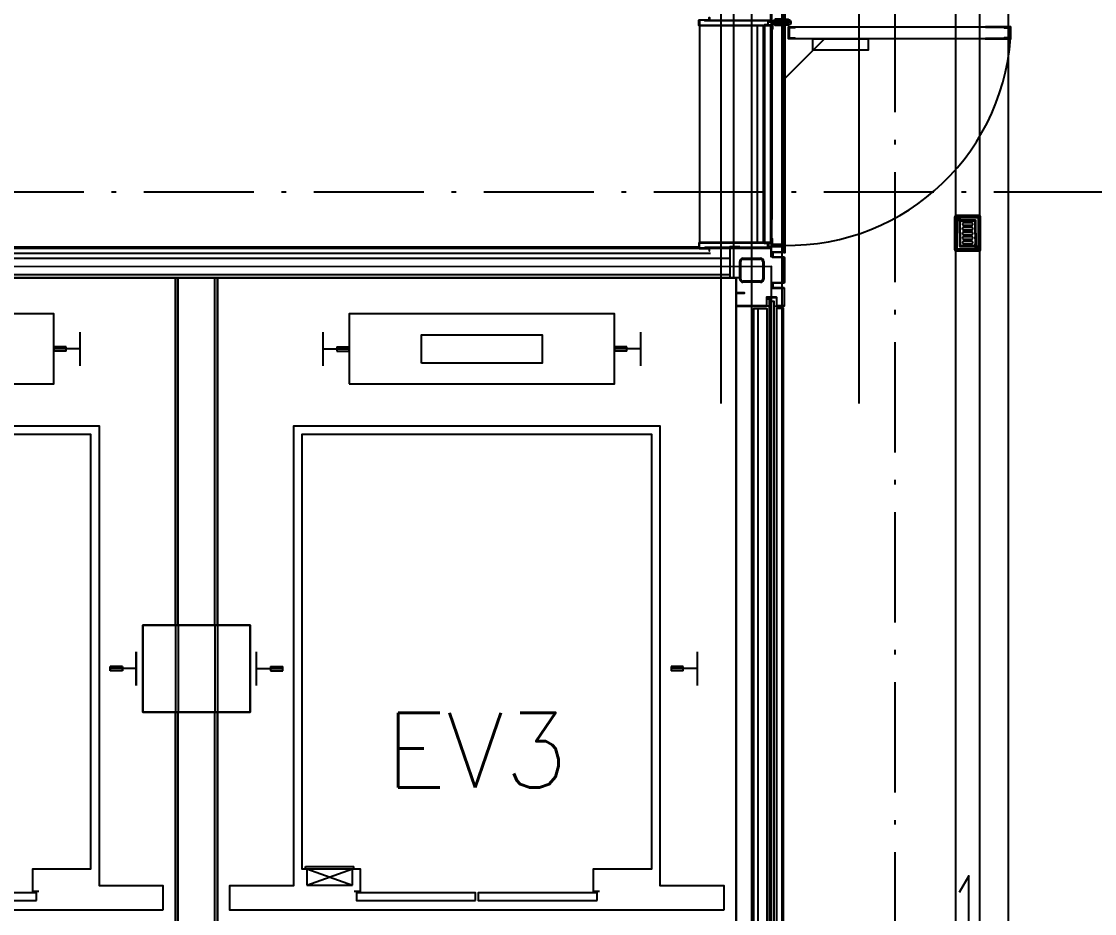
# Model space of a CAD drawing. Extents: x -120222 to -41942, y -19134 to 30932.
# Drawn here: x -72511 to -68061, y 20745 to 24443 of the extents above; entities that cross this region are included whole.
import ezdxf
from ezdxf.enums import TextEntityAlignment as Align

# ---------------------------------------------------------------- set-up
doc = ezdxf.new("R2010")
doc.units = 0
doc.header["$LTSCALE"] = 150
doc.header["$MEASUREMENT"] = 0
doc.linetypes.add('ISO-10______', pattern=[4.699, 3.048, -0.762, 0.127, -0.762])
doc.layers.get('0').update_dxf_attribs({"linetype": 'CONTINUOUS'})
doc.layers.add('____-567', color=7, linetype='CONTINUOUS')
doc.layers.add('____B', color=7, linetype='CONTINUOUS')
doc.styles.get("Standard").update_dxf_attribs({"font": 'txt', "bigfont": 'BIGFONT.SHX'})

# ---------------------------------------------------------------- blocks, each defined once
blk = doc.blocks.new('____-55')
at = {"color": 1, "linetype": 'Continuous'}
for p, q in [((-75954.1, 18913), (-75881.1, 18913)), ((-75967.6, 18826.5), (-75967.6, 18899.5)), ((-75963.1, 18826.5), (-75963.1, 18899.5)), ((-75954.1, 18908.5), (-75881.1, 18908.5)), ((-75872.1, 18899.5), (-75872.1, 18826.5)), ((-75867.6, 18899.5), (-75867.6, 18826.5)), ((-75881.1, 18817.5), (-75954.1, 18817.5)), ((-75881.1, 18813), (-75954.1, 18813))]:
    blk.add_line(p, q, dxfattribs=at)
for centre, radius, start, end in [((-75954.1, 18899.5), 13.5, 90, 180), ((-75881.1, 18899.5), 13.5, 0, 90), ((-75954.1, 18899.5), 9, 90, 180), ((-75881.1, 18899.5), 9, 0, 90), ((-75954.1, 18826.5), 13.5, 180, 270), ((-75954.1, 18826.5), 9, 180, 270), ((-75881.1, 18826.5), 13.5, 270, 0), ((-75881.1, 18826.5), 9, 270, 0)]:
    blk.add_arc(centre, radius, start, end, dxfattribs=at)
blk = doc.blocks.new('____-58')
at = {"color": 2, "linetype": 'Continuous'}
blk.add_line((-75891.6, 15996.5), (-75891.6, 18704.5), dxfattribs=at)
at = {"color": 1, "linetype": 'Continuous'}
blk.add_line((-75825.6, 18714.5), (-75814.1, 18714.5), dxfattribs=at)
blk.add_line((-75825.6, 18714.5), (-75814.1, 18714.5), dxfattribs=at)
blk.add_line((-75825.6, 18714.5), (-75814.1, 18714.5), dxfattribs=at)
blk.add_line((-75825.6, 18714.5), (-75814.1, 18714.5), dxfattribs=at)
at = {"color": 1, "linetype": 'Continuous', "flags": 128}
blk.add_lwpolyline([(-75782.6, 18916), (-75782.6, 18811.5), (-75782.6, 18811.5, -0.414214), (-75784.6, 18809.5), (-75830.6, 18809.5), (-75830.6, 18792.5), (-75832.6, 18792.5), (-75832.6, 18809.5), (-75832.6, 18809.5, -0.414214), (-75830.6, 18811.5), (-75784.6, 18811.5), (-75784.6, 18916), (-75830.6, 18916), (-75830.6, 18916, -0.414214), (-75832.6, 18918), (-75832.6, 18935), (-75830.6, 18935), (-75830.6, 18918), (-75784.6, 18918), (-75784.6, 18918, -0.414214), (-75782.6, 18916)], format="xyb", close=True, dxfattribs=at)
blk.add_lwpolyline([(-75832.6, 18789.5), (-75832.6, 18809.5), (-75834.1, 18809.5), (-75834.1, 18789.5), (-75834.1, 18789.5, 0.414214), (-75832.6, 18788), (-75784.1, 18788), (-75784.1, 18716), (-75814.1, 18716), (-75814.1, 18749.5), (-75814.1, 18749.5, 0.414214), (-75815.6, 18751), (-75855.6, 18751), (-75855.6, 18751, 0.414214), (-75857.1, 18749.5), (-75857.1, 18716), (-75981.1, 18716), (-75981.1, 18768), (-75947.6, 18768), (-75947.6, 18769.5), (-75981.1, 18769.5), (-75981.1, 18769.5, 0.414214), (-75982.6, 18768), (-75982.6, 18716), (-75982.6, 18716, 0.414214), (-75981.1, 18714.5), (-75857.1, 18714.5), (-75857.1, 18714.5, 0.414214), (-75855.6, 18716), (-75855.6, 18749.5), (-75815.6, 18749.5), (-75815.6, 18716), (-75815.6, 18716, 0.414214), (-75814.1, 18714.5), (-75784.1, 18714.5), (-75784.1, 18714.5, 0.414214), (-75782.6, 18716), (-75782.6, 18788), (-75782.6, 18788, 0.414214), (-75784.1, 18789.5), (-75832.6, 18789.5)], format="xyb", dxfattribs=at)
blk.add_lwpolyline([(-75855.6, 18714.5), (-75855.6, 18744.5), (-75845.6, 18744.5), (-75845.6, 18714.5)], close=True, dxfattribs=at)
at = {"color": 2, "linetype": 'Continuous', "flags": 128}
for points in [[(-75835.6, 15966.5), (-75835.6, 18734.5), (-75845.6, 18734.5), (-75845.6, 15966.5)], [(-75835.6, 15966.5), (-75835.6, 18734.5), (-75825.6, 18734.5), (-75825.6, 15966.5)]]:
    blk.add_lwpolyline(points, close=True, dxfattribs=at)
for points in [[(-75855.6, 15996.5), (-75909.6, 15996.5), (-75909.6, 18704.5), (-75855.6, 18704.5), (-75855.6, 15996.5)], [(-75785.6, 15996.5), (-75785.6, 18704.5), (-75815.6, 18704.5), (-75815.6, 15996.5)]]:
    blk.add_lwpolyline(points, dxfattribs=at)
blk = doc.blocks.new('____-78')
at = {"color": 1, "linetype": 'Continuous'}
for p, q in [((-75753.6, 19890.1), (-75780.6, 19890.1)), ((-75767.1, 19876.6), (-75767.1, 19903.6)), ((-76133.6, 19073), (-76133.6, 19876)), ((-75893.6, 19073), (-75893.6, 19876)), ((-75868.6, 19073), (-75868.6, 19876)), ((-75863.6, 19073), (-75863.6, 19876)), ((-75838.6, 19073), (-75838.6, 19877.6)), ((-75616.3, 19821.6), (-75779.6, 19658.4)), ((-76133.6, 18978), (-76133.6, 19073)), ((-75893.6, 18978), (-75893.6, 19073)), ((-75868.6, 18978), (-75868.6, 19073)), ((-75863.6, 18978), (-75863.6, 19073)), ((-75838.6, 18975.8), (-75838.6, 19073))]:
    blk.add_line(p, q, dxfattribs=at)
at = {"color": 1, "linetype": 'Continuous', "flags": 128}
for points in [[(-76112.4, 19899.4), (-75838.5, 19899.4), (-75838.5, 19978.9), (-75836.2, 19978.9), (-75836.2, 19899.4), (-75836.2, 19899.4, -0.414214), (-75838.5, 19897.1), (-76112.4, 19897.1)], [(-75787.2, 19885.1), (-75787.2, 19862.4), (-75789.5, 19862.4), (-75789.5, 19885.1), (-75831.7, 19885.1), (-75831.7, 19862.4), (-75834, 19862.4), (-75834, 19885.1), (-75834, 19885.1, -0.414214), (-75831.7, 19887.4), (-75789.5, 19887.4), (-75789.5, 19887.4, -0.414214), (-75787.2, 19885.1)], [(-75762.1, 19870), (-75739.4, 19870), (-75739.4, 19867.7), (-75762.1, 19867.7), (-75762.1, 19825.5), (-75739.4, 19825.5), (-75739.4, 19823.2), (-75762.1, 19823.2), (-75762.1, 19823.2, -0.414214), (-75764.4, 19825.5), (-75764.4, 19867.7), (-75764.4, 19867.7, -0.414214), (-75762.1, 19870)], [(-74846.9, 19870), (-74870.6, 19870), (-74870.6, 19867.7), (-74846.9, 19867.7), (-74846.9, 19825.5), (-74870.6, 19825.5), (-74870.6, 19823.2), (-74847.9, 19823.2), (-74847.9, 19823.2, 0.334948), (-74844.6, 19825.5), (-74844.6, 19867.7), (-74844.6, 19867.7, 0.414214), (-74846.9, 19870)], [(-76112.4, 18954.6), (-75838.5, 18954.6), (-75838.5, 18920), (-75836.2, 18920), (-75836.2, 18954.6), (-75836.2, 18954.6, 0.414214), (-75838.5, 18956.9), (-76112.4, 18956.9)], [(-75787.2, 18969.9), (-75787.2, 18993.6), (-75789.5, 18993.6), (-75789.5, 18969.9), (-75831.7, 18969.9), (-75831.7, 18993.6), (-75834, 18993.6), (-75834, 18970.9), (-75834, 18970.9, 0.334948), (-75831.7, 18967.6), (-75789.5, 18967.6), (-75789.5, 18967.6, 0.414214), (-75787.2, 18969.9)]]:
    blk.add_lwpolyline(points, format="xyb", close=True, dxfattribs=at)
for points in [[(-75836.2, 19966, 0.414214), (-75834.6, 19964.4), (-75784.2, 19964.4), (-75784.2, 19893.6), (-75849.6, 19893.6), (-75849.6, 19893.6, 0.414214), (-75851.2, 19892), (-75851.2, 19880.2), (-75864.6, 19880.2), (-75864.6, 19878.2), (-75851.2, 19878.2), (-75851.2, 19878.2, 0.365938), (-75849.6, 19880.2), (-75849.6, 19892), (-75784.2, 19892), (-75784.2, 19892, 0.414214), (-75782.6, 19893.6), (-75782.6, 19964.4), (-75782.6, 19964.4, 0.414214), (-75784.2, 19966), (-75834.6, 19966), (-75834.6, 19986), (-75836.2, 19986), (-75836.2, 19966)], [(-75849.6, 19878.2), (-75849.6, 19880.2), (-75840.2, 19880.2), (-75840.2, 19880.2, -0.761905), (-75840.2, 19876), (-76135, 19876), (-76135, 19876, -0.414214), (-76136.6, 19877.6), (-76136.6, 19899.4), (-76136.6, 19899.4, -0.414214), (-76135, 19901), (-76094.6, 19901), (-76094.6, 19911), (-76093, 19911), (-76093, 19901), (-76093, 19901, -0.414214), (-76094.6, 19899.4), (-76135, 19899.4), (-76135, 19878.2), (-75840.2, 19878.2)], [(-75835.6, 19073), (-75835.6, 19887.4), (-75835.6, 19887.4, -0.414214), (-75834, 19889), (-75810.6, 19889), (-75810.6, 19887.4), (-75834, 19887.4), (-75834, 19073)], [(-75776.2, 19884.9), (-75777, 19884.4), (-75777, 19884.4, -0.740944), (-75762, 19900.4, -0.740944), (-75765.5, 19878.7), (-75780.3, 19876.6), (-75821.1, 19876.6), (-75821.1, 19882.1), (-75781.4, 19882.1), (-75774.8, 19883)], [(-75787.2, 19073), (-75787.2, 19887.4), (-75810.6, 19887.4), (-75810.6, 19889), (-75787.2, 19889), (-75787.2, 19889, -0.414214), (-75785.6, 19887.4), (-75785.6, 19073)], [(-74950, 19870), (-75764.4, 19870), (-75764.4, 19846.6), (-75766, 19846.6), (-75766, 19870), (-75766, 19870, -0.414214), (-75764.4, 19871.6), (-74950, 19871.6)], [(-74950, 19821.6), (-75764.4, 19821.6), (-75764.4, 19821.6, -0.414214), (-75766, 19823.2), (-75766, 19846.6), (-75764.4, 19846.6), (-75764.4, 19823.2), (-74950, 19823.2)], [(-74950, 19821.6), (-74844.6, 19821.6), (-74844.6, 19821.6, 0.414214), (-74843, 19823.2), (-74843, 19846.6), (-74844.6, 19846.6), (-74844.6, 19823.2), (-74949, 19823.2)], [(-74949, 19870), (-74844.6, 19870), (-74844.6, 19846.6), (-74843, 19846.6), (-74843, 19870), (-74843, 19870, 0.414214), (-74844.6, 19871.6), (-74949, 19871.6)], [(-75835.6, 19073), (-75835.6, 18967.6), (-75835.6, 18967.6, 0.414214), (-75834, 18966), (-75810.6, 18966), (-75810.6, 18967.6), (-75834, 18967.6), (-75834, 19072)], [(-75787.2, 19072), (-75787.2, 18967.6), (-75810.6, 18967.6), (-75810.6, 18966), (-75787.2, 18966), (-75787.2, 18966, 0.414214), (-75785.6, 18967.6), (-75785.6, 19072)], [(-75849.6, 18975.8), (-75849.6, 18973.8), (-75840.2, 18973.8), (-75840.2, 18973.8, 0.761905), (-75840.2, 18978), (-76135, 18978), (-76135, 18978, 0.414214), (-76136.6, 18976.4), (-76136.6, 18954.6), (-76136.6, 18954.6, 0.414214), (-76135, 18953), (-76094.6, 18953), (-76094.6, 18943), (-76093, 18943), (-76093, 18953), (-76093, 18953, 0.414214), (-76094.6, 18954.6), (-76135, 18954.6), (-76135, 18975.8), (-75840.2, 18975.8)], [(-75836.2, 18937, -0.414214), (-75834.6, 18938.6), (-75784.2, 18938.6), (-75784.2, 18960.4), (-75849.6, 18960.4), (-75849.6, 18960.4, -0.414214), (-75851.2, 18962), (-75851.2, 18973.8), (-75864.6, 18973.8), (-75864.6, 18975.8), (-75851.2, 18975.8), (-75851.2, 18975.8, -0.365938), (-75849.6, 18973.8), (-75849.6, 18962), (-75784.2, 18962), (-75784.2, 18962, -0.414214), (-75782.6, 18960.4), (-75782.6, 18938.6), (-75782.6, 18938.6, -0.414214), (-75784.2, 18937), (-75834.6, 18937), (-75834.6, 18918), (-75836.2, 18918), (-75836.2, 18937)]]:
    blk.add_lwpolyline(points, format="xyb", dxfattribs=at)
for points in [[(-75779.6, 19073), (-75779.6, 19966), (-75784.9, 19966)], [(-75828.2, 19898.1), (-75828.2, 19893.6), (-75784.2, 19893.6), (-75784.2, 19898.1), (-75828.2, 19898.1), (-75784.2, 19893.6)], [(-75765.5, 19901.5), (-75781.1, 19903.6), (-75821.1, 19903.6), (-75821.1, 19898.1), (-75781.4, 19898.1), (-75774.8, 19897.2)], [(-75784.9, 18937), (-75779.6, 18937), (-75779.6, 19072)]]:
    blk.add_lwpolyline(points, dxfattribs=at)
for points in [[(-75830.6, 19882.5), (-75830.6, 19884.8), (-75790.6, 19884.8), (-75790.6, 19882.5)], [(-75664.5, 19775.6), (-75664.5, 19821.6), (-75435.5, 19821.6), (-75435.5, 19775.6)]]:
    blk.add_lwpolyline(points, close=True, dxfattribs=at)
at = {"color": 1, "linetype": 'Continuous'}
blk.add_circle((-75767.1, 19890.1), 10.5, dxfattribs=at)
blk.add_arc((-75767.1, 19890.1), 924.3, 268.8531, 358.8531, dxfattribs=at)
blk = doc.blocks.new('____-84')
at = {"color": 1, "linetype": 'Continuous'}
for p, q in [((-78469.6, 17281.5), (-78469.6, 17141.5)), ((-78526.6, 17221), (-78577.6, 17221)), ((-78577.6, 17221), (-78577.6, 17202)), ((-78526.6, 17202), (-78526.6, 17221)), ((-78469.6, 17211.5), (-78577.6, 17211.5)), ((-78526.6, 17202), (-78577.6, 17202))]:
    blk.add_line(p, q, dxfattribs=at)
blk = doc.blocks.new('____-86')
at = {"color": 1, "linetype": 'Continuous'}
for p, q in [((-78703.6, 18606.5), (-78703.6, 18466.5)), ((-78760.6, 18546), (-78811.6, 18546)), ((-78811.6, 18546), (-78811.6, 18527)), ((-78703.6, 18536.5), (-78811.6, 18536.5)), ((-78760.6, 18527), (-78811.6, 18527)), ((-78760.6, 18527), (-78760.6, 18546))]:
    blk.add_line(p, q, dxfattribs=at)
blk = doc.blocks.new('____-87')
at = {"color": 1, "linetype": 'Continuous'}
for p, q in [((-77970.6, 17141.5), (-77970.6, 17281.5)), ((-77913.6, 17221), (-77862.6, 17221)), ((-77913.6, 17221), (-77913.6, 17202)), ((-77862.6, 17202), (-77862.6, 17221)), ((-77970.6, 17211.5), (-77862.6, 17211.5)), ((-77913.6, 17202), (-77862.6, 17202))]:
    blk.add_line(p, q, dxfattribs=at)
blk = doc.blocks.new('____-88')
at = {"color": 1, "linetype": 'Continuous'}
for p, q in [((-76144.6, 17281.5), (-76144.6, 17141.5)), ((-76201.6, 17221), (-76252.6, 17221)), ((-76252.6, 17221), (-76252.6, 17202)), ((-76201.6, 17202), (-76201.6, 17221)), ((-76144.6, 17211.5), (-76252.6, 17211.5)), ((-76201.6, 17202), (-76252.6, 17202))]:
    blk.add_line(p, q, dxfattribs=at)
blk = doc.blocks.new('____-89')
at = {"color": 1, "linetype": 'Continuous'}
for p, q in [((-77694.6, 18466.5), (-77694.6, 18606.5)), ((-77694.6, 18536.5), (-77586.6, 18536.5)), ((-77637.6, 18546), (-77586.6, 18546)), ((-77637.6, 18546), (-77637.6, 18527)), ((-77637.6, 18527), (-77586.6, 18527)), ((-77586.6, 18527), (-77586.6, 18546))]:
    blk.add_line(p, q, dxfattribs=at)
blk = doc.blocks.new('____-90')
at = {"color": 1, "linetype": 'Continuous'}
for p, q in [((-76378.6, 18606.5), (-76378.6, 18466.5)), ((-76435.6, 18546), (-76486.6, 18546)), ((-76486.6, 18546), (-76486.6, 18527)), ((-76378.6, 18536.5), (-76486.6, 18536.5)), ((-76435.6, 18527), (-76486.6, 18527)), ((-76435.6, 18527), (-76435.6, 18546))]:
    blk.add_line(p, q, dxfattribs=at)
blk = doc.blocks.new('____-91')
at = {"color": 1, "linetype": 'Continuous'}
for p, q in [((-77970.6, 17141.5), (-77970.6, 17281.5)), ((-77913.6, 17221), (-77862.6, 17221)), ((-77913.6, 17221), (-77913.6, 17202)), ((-77862.6, 17202), (-77862.6, 17221)), ((-77970.6, 17211.5), (-77862.6, 17211.5)), ((-77913.6, 17202), (-77862.6, 17202))]:
    blk.add_line(p, q, dxfattribs=at)
blk = doc.blocks.new('____-92')
at = {"color": 1, "linetype": 'Continuous'}
for p, q in [((-78469.6, 17141.5), (-78469.6, 17281.5)), ((-78526.6, 17221), (-78577.6, 17221)), ((-78577.6, 17202), (-78577.6, 17221)), ((-78526.6, 17221), (-78526.6, 17202)), ((-78469.6, 17211.5), (-78577.6, 17211.5)), ((-78526.6, 17202), (-78577.6, 17202))]:
    blk.add_line(p, q, dxfattribs=at)
blk = doc.blocks.new('____-96')
at = {"color": 1, "linetype": 'Continuous'}
for p, q in [((-82782.6, 18831.5), (-75982.6, 18831.5)), ((-78307.6, 17391.5), (-78307.6, 18831.5)), ((-78307.6, 18831.5), (-78307.6, 16041.5)), ((-78296.6, 17391.5), (-78296.6, 18831.5)), ((-78143.6, 17391.5), (-78143.6, 18831.5)), ((-78132.6, 17391.5), (-78132.6, 18831.5)), ((-78132.6, 18831.5), (-78132.6, 16041.5)), ((-75982.6, 18831.5), (-75982.6, 16041.5)), ((-78307.6, 17391.5), (-78307.6, 17031.5)), ((-78296.6, 17391.5), (-78296.6, 17031.5)), ((-78143.6, 17391.5), (-78143.6, 17031.5)), ((-78132.6, 17391.5), (-78132.6, 17031.5)), ((-78307.6, 16041.5), (-78307.6, 17031.5)), ((-78296.6, 16041.5), (-78296.6, 17031.5)), ((-78143.6, 16041.5), (-78143.6, 17031.5)), ((-78132.6, 16041.5), (-78132.6, 17031.5)), ((-78657.6, 16381.5), (-78657.6, 16381.5)), ((-78657.6, 16381.5), (-78657.6, 16381.5)), ((-78657.6, 16381.5), (-78657.6, 16381.5)), ((-78657.6, 16381.5), (-78657.6, 16381.5)), ((-78657.6, 16381.5), (-78657.6, 16381.5)), ((-77767.6, 16381.5), (-77767.6, 16391.5)), ((-77767.6, 16391.5), (-77567.6, 16391.5)), ((-77762.6, 16381.5), (-77762.6, 16313.5)), ((-77762.6, 16313.5), (-77572.6, 16381.5)), ((-77762.6, 16381.5), (-77572.6, 16313.5)), ((-77572.6, 16313.5), (-77572.6, 16381.5)), ((-77567.6, 16381.5), (-77567.6, 16391.5)), ((-76332.6, 16381.5), (-76332.6, 16381.5)), ((-76332.6, 16381.5), (-76332.6, 16381.5)), ((-76332.6, 16381.5), (-76332.6, 16381.5)), ((-76332.6, 16381.5), (-76332.6, 16381.5)), ((-76332.6, 16381.5), (-76332.6, 16381.5)), ((-77762.6, 16313.5), (-77572.6, 16313.5))]:
    blk.add_line(p, q, dxfattribs=at)
at = {"color": 1, "linetype": 'Continuous', "flags": 128}
for points in [[(-82782.6, 16041.5), (-82782.6, 18831.5), (-75982.6, 18831.5), (-75982.6, 16041.5)], [(-79911.6, 18391.5), (-78811.6, 18391.5), (-78811.6, 18681.5), (-79911.6, 18681.5)], [(-77586.6, 18391.5), (-76486.6, 18391.5), (-76486.6, 18681.5), (-77586.6, 18681.5)], [(-77286.6, 18477.5), (-77286.6, 18595.5), (-76786.6, 18595.5), (-76786.6, 18477.5)], [(-78357.6, 16211.5), (-78357.6, 16311.5), (-78622.6, 16311.5), (-78622.6, 18216.5), (-80142.6, 18216.5), (-80142.6, 16311.5), (-80407.6, 16311.5), (-80407.6, 16211.5)], [(-76032.6, 16211.5), (-76032.6, 16311.5), (-76297.6, 16311.5), (-76297.6, 18216.5), (-77817.6, 18216.5), (-77817.6, 16311.5), (-78082.6, 16311.5), (-78082.6, 16211.5)], [(-78442.6, 17031.5), (-77997.6, 17031.5), (-77997.6, 17391.5), (-78442.6, 17391.5)], [(-77997.6, 17031.5), (-78442.6, 17031.5), (-78442.6, 17391.5), (-77997.6, 17391.5)], [(-78883.6, 16250.5), (-78883.6, 16282.5), (-79377.6, 16282.5), (-79377.6, 16250.5)], [(-77062.6, 16250.5), (-77062.6, 16282.5), (-77556.6, 16282.5), (-77556.6, 16250.5)], [(-76558.6, 16250.5), (-76558.6, 16282.5), (-77052.6, 16282.5), (-77052.6, 16250.5)]]:
    blk.add_lwpolyline(points, close=True, dxfattribs=at)
for points in [[(-78873.6, 16288.5), (-78898.6, 16288.5), (-78898.6, 16381.5), (-78657.6, 16381.5), (-78657.6, 18181.5), (-80107.6, 18181.5), (-80107.6, 16381.5), (-79866.6, 16381.5), (-79866.6, 16288.5), (-79891.6, 16288.5)], [(-76548.6, 16288.5), (-76573.6, 16288.5), (-76573.6, 16381.5), (-76332.6, 16381.5), (-76332.6, 18181.5), (-77782.6, 18181.5), (-77782.6, 16381.5), (-77541.6, 16381.5), (-77541.6, 16288.5), (-77566.6, 16288.5)]]:
    blk.add_lwpolyline(points, dxfattribs=at)
at = {"color": 1}
for name in ['____-86', '____-89', '____-90', '____-84', '____-92', '____-87', '____-91', '____-88']:
    blk.add_blockref(name, (0, 0), dxfattribs=at)
blk = doc.blocks.new('____-117')
at = {"color": 1, "linetype": 'Continuous'}
for p, q in [((-76139.6, 18959), (-80676.6, 18959)), ((-76139.6, 18959), (-76139.6, 18953)), ((-76092.6, 18953), (-82912.6, 18953)), ((-76088.6, 18932), (-82912.6, 18932)), ((-76007.6, 18911), (-82912.6, 18911)), ((-76007.6, 18844), (-82912.6, 18844)), ((-76007.6, 18831.5), (-82826.6, 18831.5))]:
    blk.add_line(p, q, dxfattribs=at)
at = {"color": 1, "linetype": 'Continuous', "flags": 128}
blk.add_lwpolyline([(-75967.6, 18831.1), (-76007.6, 18831.1), (-76007.6, 18961.4), (-75967.6, 18961.4)], dxfattribs=at)
blk = doc.blocks.new('____-118')
at = {"color": 2, "linetype": 'Continuous'}
for p, q in [((-74974.6, 19089.5), (-75070.6, 19089.5)), ((-75075.6, 18947.5), (-75075.6, 19084.5)), ((-75072.9, 19081), (-75072.9, 18951)), ((-75072.1, 19081), (-75072.1, 18951)), ((-75068.1, 19081), (-75068.1, 18951)), ((-75067.6, 19066), (-75067.6, 19081)), ((-74978.1, 19086), (-75067.1, 19086)), ((-74978.1, 19082), (-75067.1, 19082)), ((-75067.1, 19077.5), (-75067.1, 18954.5)), ((-75067.1, 19065.5), (-75067.1, 19022.3)), ((-74978.1, 19086.9), (-75067, 19086.9)), ((-75067, 19081.6), (-75052.1, 19081.6)), ((-75066.5, 19074), (-75053.7, 19074)), ((-74981.1, 19080.5), (-75064.1, 19080.5)), ((-75058.8, 19069), (-75064, 19078)), ((-75057.1, 19070), (-75062.3, 19079)), ((-75060.6, 19079.9), (-75060.6, 19067.5)), ((-75057.1, 19016), (-75057.1, 19065.2)), ((-75057.1, 19059.5), (-75055.3, 19059.2)), ((-75057.1, 19048.5), (-75055.3, 19048.8)), ((-75054.1, 19050.3), (-75054.1, 19057.7)), ((-75053.1, 19080.6), (-75053.1, 19080.5)), ((-75053.1, 19016), (-75053.1, 19062.9)), ((-74991.1, 19070.5), (-75052.1, 19070.5)), ((-74993, 19081.1), (-75051.6, 19081.1)), ((-74995.1, 19066.5), (-75049.6, 19066.5)), ((-75043.6, 19057), (-75043.6, 19051)), ((-75003.6, 19059), (-75041.6, 19059)), ((-75041.6, 19049), (-75003.6, 19049)), ((-75033.1, 19070.5), (-75032.7, 19068.8)), ((-75031.3, 19067.5), (-75023.8, 19067.5)), ((-75022.1, 19070.5), (-75022.4, 19068.8)), ((-75011.1, 19070.5), (-75010.7, 19068.8)), ((-75001.8, 19067.5), (-75009.3, 19067.5)), ((-75001.6, 19051), (-75001.6, 19057)), ((-75000.1, 19070.5), (-75000.4, 19068.8)), ((-74992.5, 19081.6), (-74978.1, 19081.6)), ((-74992.2, 19080.8), (-74992, 19080.5)), ((-74992.1, 19016), (-74992.1, 19063.5)), ((-74991.8, 19081.3), (-74991, 19080.5)), ((-74991.1, 19050.3), (-74991.1, 19057.7)), ((-74988.1, 19059.5), (-74989.8, 19059.2)), ((-74988.1, 19048.5), (-74989.8, 19048.8)), ((-74988.1, 19016), (-74988.1, 19067.5)), ((-74978.1, 18954.5), (-74978.1, 19077.5)), ((-74978.1, 19067.6), (-74977.8, 19067.3)), ((-74978, 19066.1), (-74978, 19022.3)), ((-74977.5, 19066.6), (-74977.5, 19081)), ((-74977.1, 19081), (-74977.1, 18951)), ((-74973.1, 19081), (-74973.1, 18951)), ((-74972.2, 19081), (-74972.2, 18951)), ((-74969.6, 18947.5), (-74969.6, 19084.5)), ((-75067.1, 18966), (-75067.1, 19009.7)), ((-75057.1, 19040.5), (-75055.3, 19040.2)), ((-75057.1, 19029.5), (-75055.3, 19029.8)), ((-75057.1, 19021.5), (-75055.3, 19021.2)), ((-75057.1, 19016), (-75057.1, 18964.5)), ((-75057.1, 19010.5), (-75055.3, 19010.8)), ((-75057.1, 19002.5), (-75055.3, 19002.2)), ((-75054.1, 19038.7), (-75054.1, 19031.3)), ((-75054.1, 19019.7), (-75054.1, 19016)), ((-75054.1, 19016), (-75054.1, 19012.3)), ((-75054.1, 19000.7), (-75054.1, 18993.3)), ((-75053.1, 19016), (-75053.1, 18968.5)), ((-75043.6, 19038), (-75043.6, 19032)), ((-75043.6, 19019), (-75043.6, 19016)), ((-75043.6, 19016), (-75043.6, 19013)), ((-75043.6, 19000), (-75043.6, 18994)), ((-75003.6, 19040), (-75041.6, 19040)), ((-75041.6, 19030), (-75003.6, 19030)), ((-75003.6, 19021), (-75041.6, 19021)), ((-75041.6, 19011), (-75003.6, 19011)), ((-75003.6, 19002), (-75041.6, 19002)), ((-75001.6, 19032), (-75001.6, 19038)), ((-75001.6, 19016), (-75001.6, 19019)), ((-75001.6, 19013), (-75001.6, 19016)), ((-75001.6, 18994), (-75001.6, 19000)), ((-74992.1, 19016), (-74992.1, 18969.1)), ((-74991.1, 19031.3), (-74991.1, 19038.7)), ((-74991.1, 19016), (-74991.1, 19019.7)), ((-74991.1, 19012.3), (-74991.1, 19016)), ((-74991.1, 18993.3), (-74991.1, 19000.7)), ((-74988.1, 19040.5), (-74989.8, 19040.2)), ((-74988.1, 19029.5), (-74989.8, 19029.8)), ((-74988.1, 19021.5), (-74989.8, 19021.2)), ((-74988.1, 19010.5), (-74989.8, 19010.8)), ((-74988.1, 19002.5), (-74989.8, 19002.2)), ((-74988.1, 19016), (-74988.1, 18966.8)), ((-74978, 18966.5), (-74978, 19009.7)), ((-75067.6, 18965.4), (-75067.6, 18951.1)), ((-75067.1, 18964.5), (-75067.3, 18964.7)), ((-75057.1, 18991.5), (-75055.3, 18991.8)), ((-75057.1, 18983.5), (-75055.3, 18983.2)), ((-75057.1, 18972.5), (-75055.3, 18972.8)), ((-75054.1, 18981.7), (-75054.1, 18974.3)), ((-74993, 18961.5), (-75054.1, 18961.5)), ((-75050.1, 18965.5), (-74995.5, 18965.5)), ((-75045.1, 18961.5), (-75044.7, 18963.3)), ((-75043.6, 18981), (-75043.6, 18975)), ((-75043.3, 18964.5), (-75035.8, 18964.5)), ((-75041.6, 18992), (-75003.6, 18992)), ((-75003.6, 18983), (-75041.6, 18983)), ((-75041.6, 18973), (-75003.6, 18973)), ((-75034.1, 18961.5), (-75034.4, 18963.3)), ((-75023.1, 18961.5), (-75022.7, 18963.3)), ((-75013.8, 18964.5), (-75021.3, 18964.5)), ((-75012.1, 18961.5), (-75012.4, 18963.3)), ((-75001.6, 18975), (-75001.6, 18981)), ((-74978.7, 18958), (-74991.3, 18958)), ((-74991.1, 18981.7), (-74991.1, 18974.3)), ((-74988.1, 18991.5), (-74989.8, 18991.8)), ((-74988.1, 18983.5), (-74989.8, 18983.2)), ((-74988.1, 18972.5), (-74989.8, 18972.8)), ((-74982.8, 18953.1), (-74988, 18962)), ((-74981.1, 18954.1), (-74986.3, 18963)), ((-74984.6, 18952), (-74984.6, 18964.7)), ((-74977.5, 18966), (-74977.5, 18951.1)), ((-74974.6, 18942.5), (-75070.6, 18942.5)), ((-74978.1, 18950), (-75067.1, 18950)), ((-74978.1, 18946), (-75067.1, 18946)), ((-75052.6, 18950.5), (-75067, 18950.5)), ((-74978.1, 18945.1), (-75067, 18945.1)), ((-75064.1, 18951.5), (-74981.1, 18951.5)), ((-75053.4, 18950.7), (-75054.1, 18951.5)), ((-75052.9, 18951.2), (-75053.2, 18951.5)), ((-74993.5, 18950.9), (-75052.2, 18950.9)), ((-74978.1, 18950.5), (-74993.1, 18950.5)), ((-74992.1, 18951.5), (-74992.1, 18951.5))]:
    blk.add_line(p, q, dxfattribs=at)
at = {"color": 1, "linetype": 'Continuous', "flags": 128}
for points in [[(-75877.6, 6306), (-74972.6, 6306), (-74972.6, 20986)], [(-75072.6, 19946), (-75072.6, 19266), (-75072.6, 18766), (-75072.6, 9666), (-75072.6, 9166), (-75072.6, 8826)], [(-75018.1, 15953.1), (-75018.1, 16353.1), (-75058.1, 16283.8)]]:
    blk.add_lwpolyline(points, dxfattribs=at)
at = {"color": 2, "linetype": 'Continuous'}
for centre in [(-75060.6, 19074), (-74984.6, 18958)]:
    blk.add_circle(centre, 5.25, dxfattribs=at)
for centre, radius, start, end in [((-75070.6, 19084.5), 5, 90, 180), ((-74974.6, 19084.5), 5, 0, 90), ((-75067, 19081), 5.9, 90, 180), ((-75067.1, 19081), 5, 90, 180), ((-75067.1, 19081), 1, 90, 180), ((-75067, 19081), 0.6, 90, 180), ((-75066.6, 19066), 1, 115.9409, 180), ((-75064.1, 19077.5), 3, 90, 180), ((-75066.1, 19065.5), 1, 159.2148, 180.0598), ((-75060.6, 19073.5), 9, 292.8854, 340.5288), ((-75055.6, 19057.7), 1.5, 0, 80), ((-75055.6, 19050.3), 1.5, 280, 0), ((-75052.1, 19080.6), 1, 90, 180), ((-75060.6, 19073.5), 13, 305.2344, 327.421), ((-75051.6, 19080.1), 1, 90, 155.2518), ((-75041.6, 19057), 2, 90, 180), ((-75041.6, 19051), 2, 180, 270), ((-75031.3, 19069), 1.5, 190, 270), ((-75023.8, 19069), 1.5, 270, 350), ((-75009.3, 19069), 1.5, 190, 270), ((-75003.6, 19057), 2, 0, 90), ((-75003.6, 19051), 2, 270, 0), ((-75001.8, 19069), 1.5, 270, 350), ((-74995.1, 19063.5), 3, 0, 90), ((-74993, 19080.1), 1, 44.8823, 90), ((-74992.5, 19080.6), 1, 45, 90), ((-74991.1, 19067.5), 3, 0, 90), ((-74989.6, 19057.7), 1.5, 100, 180), ((-74989.6, 19050.3), 1.5, 180, 260), ((-74981.1, 19077.5), 3, 0, 90), ((-74978.1, 19081), 5.9, 0, 90), ((-74978.1, 19081), 5, 0, 90), ((-74978.1, 19081), 1, 0, 90), ((-74978.1, 19081), 0.6, 0, 90), ((-74979, 19066.1), 1, 359.9402, 20.884), ((-74978.5, 19066.6), 1, 0, 45), ((-75022.6, 19016), 45, 171.7702, 171.9504), ((-75022.6, 19016), 45, 188.0496, 188.2298), ((-75055.6, 19038.7), 1.5, 0, 80), ((-75055.6, 19031.3), 1.5, 280, 0), ((-75055.6, 19019.7), 1.5, 0, 80), ((-75055.6, 19012.3), 1.5, 280, 0), ((-75055.6, 19000.7), 1.5, 0, 80), ((-75041.6, 19038), 2, 90, 180), ((-75041.6, 19032), 2, 180, 270), ((-75041.6, 19019), 2, 90, 180), ((-75041.6, 19013), 2, 180, 270), ((-75041.6, 19000), 2, 90, 180), ((-75003.6, 19038), 2, 0, 90), ((-75003.6, 19032), 2, 270, 0), ((-75003.6, 19019), 2, 0, 90), ((-75003.6, 19013), 2, 270, 0), ((-75003.6, 19000), 2, 0, 90), ((-74989.6, 19038.7), 1.5, 100, 180), ((-74989.6, 19031.3), 1.5, 180, 260), ((-74989.6, 19019.7), 1.5, 100, 180), ((-74989.6, 19012.3), 1.5, 180, 260), ((-74989.6, 19000.7), 1.5, 100, 180), ((-75022.6, 19016), 45, 8.0496, 8.2298), ((-75022.6, 19016), 45, 351.7702, 351.9504), ((-75066.6, 18965.4), 1, 180, 225), ((-75066.1, 18966), 1, 179.9402, 200.884), ((-75064.1, 18954.5), 3, 180, 270), ((-75054.1, 18964.5), 3, 180, 270), ((-75055.6, 18993.3), 1.5, 280, 0), ((-75055.6, 18981.7), 1.5, 0, 80), ((-75055.6, 18974.3), 1.5, 280, 0), ((-75050.1, 18968.5), 3, 180, 270), ((-75043.3, 18963), 1.5, 90, 170), ((-75041.6, 18994), 2, 180, 270), ((-75041.6, 18981), 2, 90, 180), ((-75041.6, 18975), 2, 180, 270), ((-75035.8, 18963), 1.5, 10, 90), ((-75021.3, 18963), 1.5, 90, 170), ((-75013.8, 18963), 1.5, 10, 90), ((-75003.6, 18994), 2, 270, 0), ((-75003.6, 18981), 2, 0, 90), ((-75003.6, 18975), 2, 270, 0), ((-74984.6, 18958.5), 13, 125.2344, 147.421), ((-74984.6, 18958.5), 9, 112.8854, 160.5288), ((-74989.6, 18993.3), 1.5, 180, 260), ((-74989.6, 18981.7), 1.5, 100, 180), ((-74989.6, 18974.3), 1.5, 180, 260), ((-74981.1, 18954.5), 3, 270, 0), ((-74979, 18966.5), 1, 339.2148, 0.0598), ((-74978.5, 18966), 1, 295.9409, 0), ((-75070.6, 18947.5), 5, 180, 270), ((-75067, 18951), 5.9, 180, 270), ((-75067.1, 18951), 5, 180, 270), ((-75067.1, 18951), 1, 180, 270), ((-75067, 18951.1), 0.6, 180, 270), ((-75052.6, 18951.5), 1, 225, 270), ((-75052.2, 18951.9), 1, 224.8823, 270), ((-74993.5, 18951.9), 1, 270, 335.2518), ((-74993.1, 18951.5), 1, 270, 0), ((-74978.1, 18951.1), 0.6, 270, 0), ((-74978.1, 18951), 5, 270, 0), ((-74978.1, 18951), 5.9, 270, 0), ((-74978.1, 18951), 1, 270, 0), ((-74974.6, 18947.5), 5, 270, 0)]:
    blk.add_arc(centre, radius, start, end, dxfattribs=at)
blk = doc.blocks.new('____-144')
at = {"color": 1, "linetype": 'Continuous', "flags": 128}
blk.add_lwpolyline([(-75052.6, 19946), (-75792.6, 19946), (-75792.6, 9841), (-75877.6, 9841), (-75877.6, 8826)], dxfattribs=at)
blk = doc.blocks.new('____-166')
at = {"color": 1, "linetype": 'Continuous'}
for p, q in [((-76045.1, 18311.2), (-76045.1, 20986)), ((-75917.6, -1166.2), (-75917.6, 20986)), ((-75472.6, 18311.2), (-75472.6, 20890))]:
    blk.add_line(p, q, dxfattribs=at)
at = {"color": 1, "linetype": 'Continuous', "flags": 128}
blk.add_lwpolyline([(-75992.6, 9906), (-75982.6, 9906), (-75982.6, 12730.5), (-75982.6, 12730.5), (-75982.6, 18831.5), (-75992.6, 18831.5), (-75992.6, 20986)], dxfattribs=at)
at = {"color": 2, "linetype": 'Continuous'}
blk.add_polyline3d([(-75835.6, 18021, 0), (-75835.6, 18877.7, 0), (-82872.6, 18877.5, 0), (-82872.6, 15967, 0), (-75835.6, 15967, 0), (-75835.6, 16783.5, 0)], dxfattribs=at)
at = {"color": 1}
for name in ['____-118', '____-78', '____-144', '____-117', '____-58', '____-55', '____-96']:
    blk.add_blockref(name, (0, 0), dxfattribs=at)
blk = doc.blocks.new('____-167')
at = {"color": 1, "linetype": 'Continuous'}
blk.add_line((-74852.6, -439), (-74852.6, 20986), dxfattribs=at)
at = {"color": 1}
blk.add_blockref('____-166', (0, 0), dxfattribs=at)

msp = doc.modelspace()

# ---------------------------------------------------------------- linework, layer by layer
at = {"layer": '____B', "color": 6, "linetype": 'ISO-10______'}
for p, q in [((-68887.45335, -18224.63716), (-68887.45335, 28821.32985)), ((-41943.00752, 23734.71684), (-107847.23944, 23734.71684))]:
    msp.add_line(p, q, dxfattribs=at)

# ---------------------------------------------------------------- block references
at = {"layer": '____-567', "color": 0}
msp.add_blockref('____-167', (6435.10495, 4548.69799), dxfattribs=at)

# ---------------------------------------------------------------- texts
at = {"layer": '____B', "color": 0}
msp.add_text('EV3', height=310.334201, dxfattribs=at).set_placement((-70622.45332, 21422.21684), align=Align.MIDDLE_CENTER)

doc.saveas('drawing.dxf')
